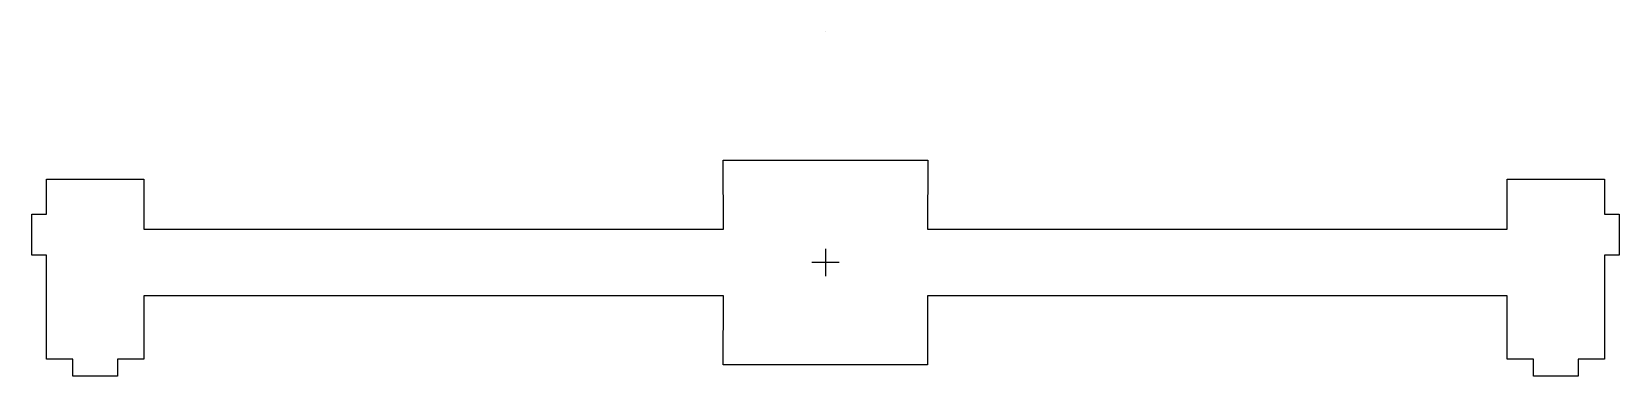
# Model space of a CAD drawing. Extents: x -54 to 54, y -8 to 16.
import ezdxf

# ---------------------------------------------------------------- set-up
doc = ezdxf.new("R2010")
doc.units = 0
doc.layers.get('0').update_dxf_attribs({"linetype": 'CONTINUOUS'})
doc.layers.add('6.25U', color=7, linetype='CONTINUOUS')

msp = doc.modelspace()

# ---------------------------------------------------------------- linework, layer by layer
at = {"color": 1}
msp.add_line((0, 15.764646), (0, 15.764646), dxfattribs=at)
msp.add_line((0, 15.764646), (0, 15.764646), dxfattribs=at)
msp.add_line((0, 15.764646), (0, 15.764646), dxfattribs=at)
at = {"layer": '6.25U', "color": 7}
for p, q in [((-6.98506, 2.285773), (-7.000053, 6.99999)), ((-7.000053, 6.99999), (6.999947, 6.99999)), ((6.999947, 6.99999), (6.984954, 2.285773)), ((-53.263918, 3.302476), (-53.263816, 5.690078)), ((-53.263816, 5.690078), (-46.609019, 5.690076)), ((-46.609019, 5.690076), (-46.609012, 2.286126)), ((46.609008, 2.286126), (46.609015, 5.690076)), ((46.609015, 5.690076), (53.263811, 5.690078)), ((53.263811, 5.690078), (53.263914, 3.302476)), ((-54.279918, 3.302476), (-53.263918, 3.302476)), ((-54.2799, 0.508483), (-54.279918, 3.302476)), ((53.263914, 3.302476), (54.279914, 3.302476)), ((54.279914, 3.302476), (54.279914, 0.508475)), ((-46.609012, 2.286126), (-6.98506, 2.285773)), ((6.984954, 2.285773), (46.609008, 2.286126)), ((-53.2639, 0.508483), (-54.2799, 0.508483)), ((-53.263798, -6.603514), (-53.2639, 0.508483)), ((53.263914, 0.508475), (53.263811, -6.603521)), ((54.279914, 0.508475), (53.263914, 0.508475)), ((-6.98505, -2.286223), (-46.609001, -2.28587)), ((-46.609001, -2.28587), (-46.608994, -6.603514)), ((-7.000043, -7.000001), (-6.98505, -2.286223)), ((6.984961, -2.28623), (6.984954, -6.985008)), ((46.609015, -2.285877), (6.984961, -2.28623)), ((46.609008, -6.603521), (46.609015, -2.285877)), ((-51.460398, -6.603514), (-53.263798, -6.603514)), ((-51.460398, -7.771914), (-51.460398, -6.603514)), ((-46.608994, -6.603514), (-48.412398, -6.603514)), ((-48.412398, -6.603514), (-48.412398, -7.771914)), ((6.984954, -6.985008), (-7.000043, -7.000001)), ((48.412411, -6.603521), (46.609008, -6.603521)), ((48.412411, -7.771921), (48.412411, -6.603521)), ((53.263811, -6.603521), (51.460411, -6.603521)), ((51.460411, -6.603521), (51.460411, -7.771921)), ((-48.412398, -7.771914), (-51.460398, -7.771914)), ((51.460411, -7.771921), (48.412411, -7.771921))]:
    msp.add_line(p, q, dxfattribs=at)
at = {"layer": '6.25U', "color": 1}
for p, q in [((0.940876, 0.000031), (-0.940876, -0.000025)), ((-0.000028, 0.940875), (0.000028, -0.940873))]:
    msp.add_line(p, q, dxfattribs=at)

doc.saveas('drawing.dxf')
